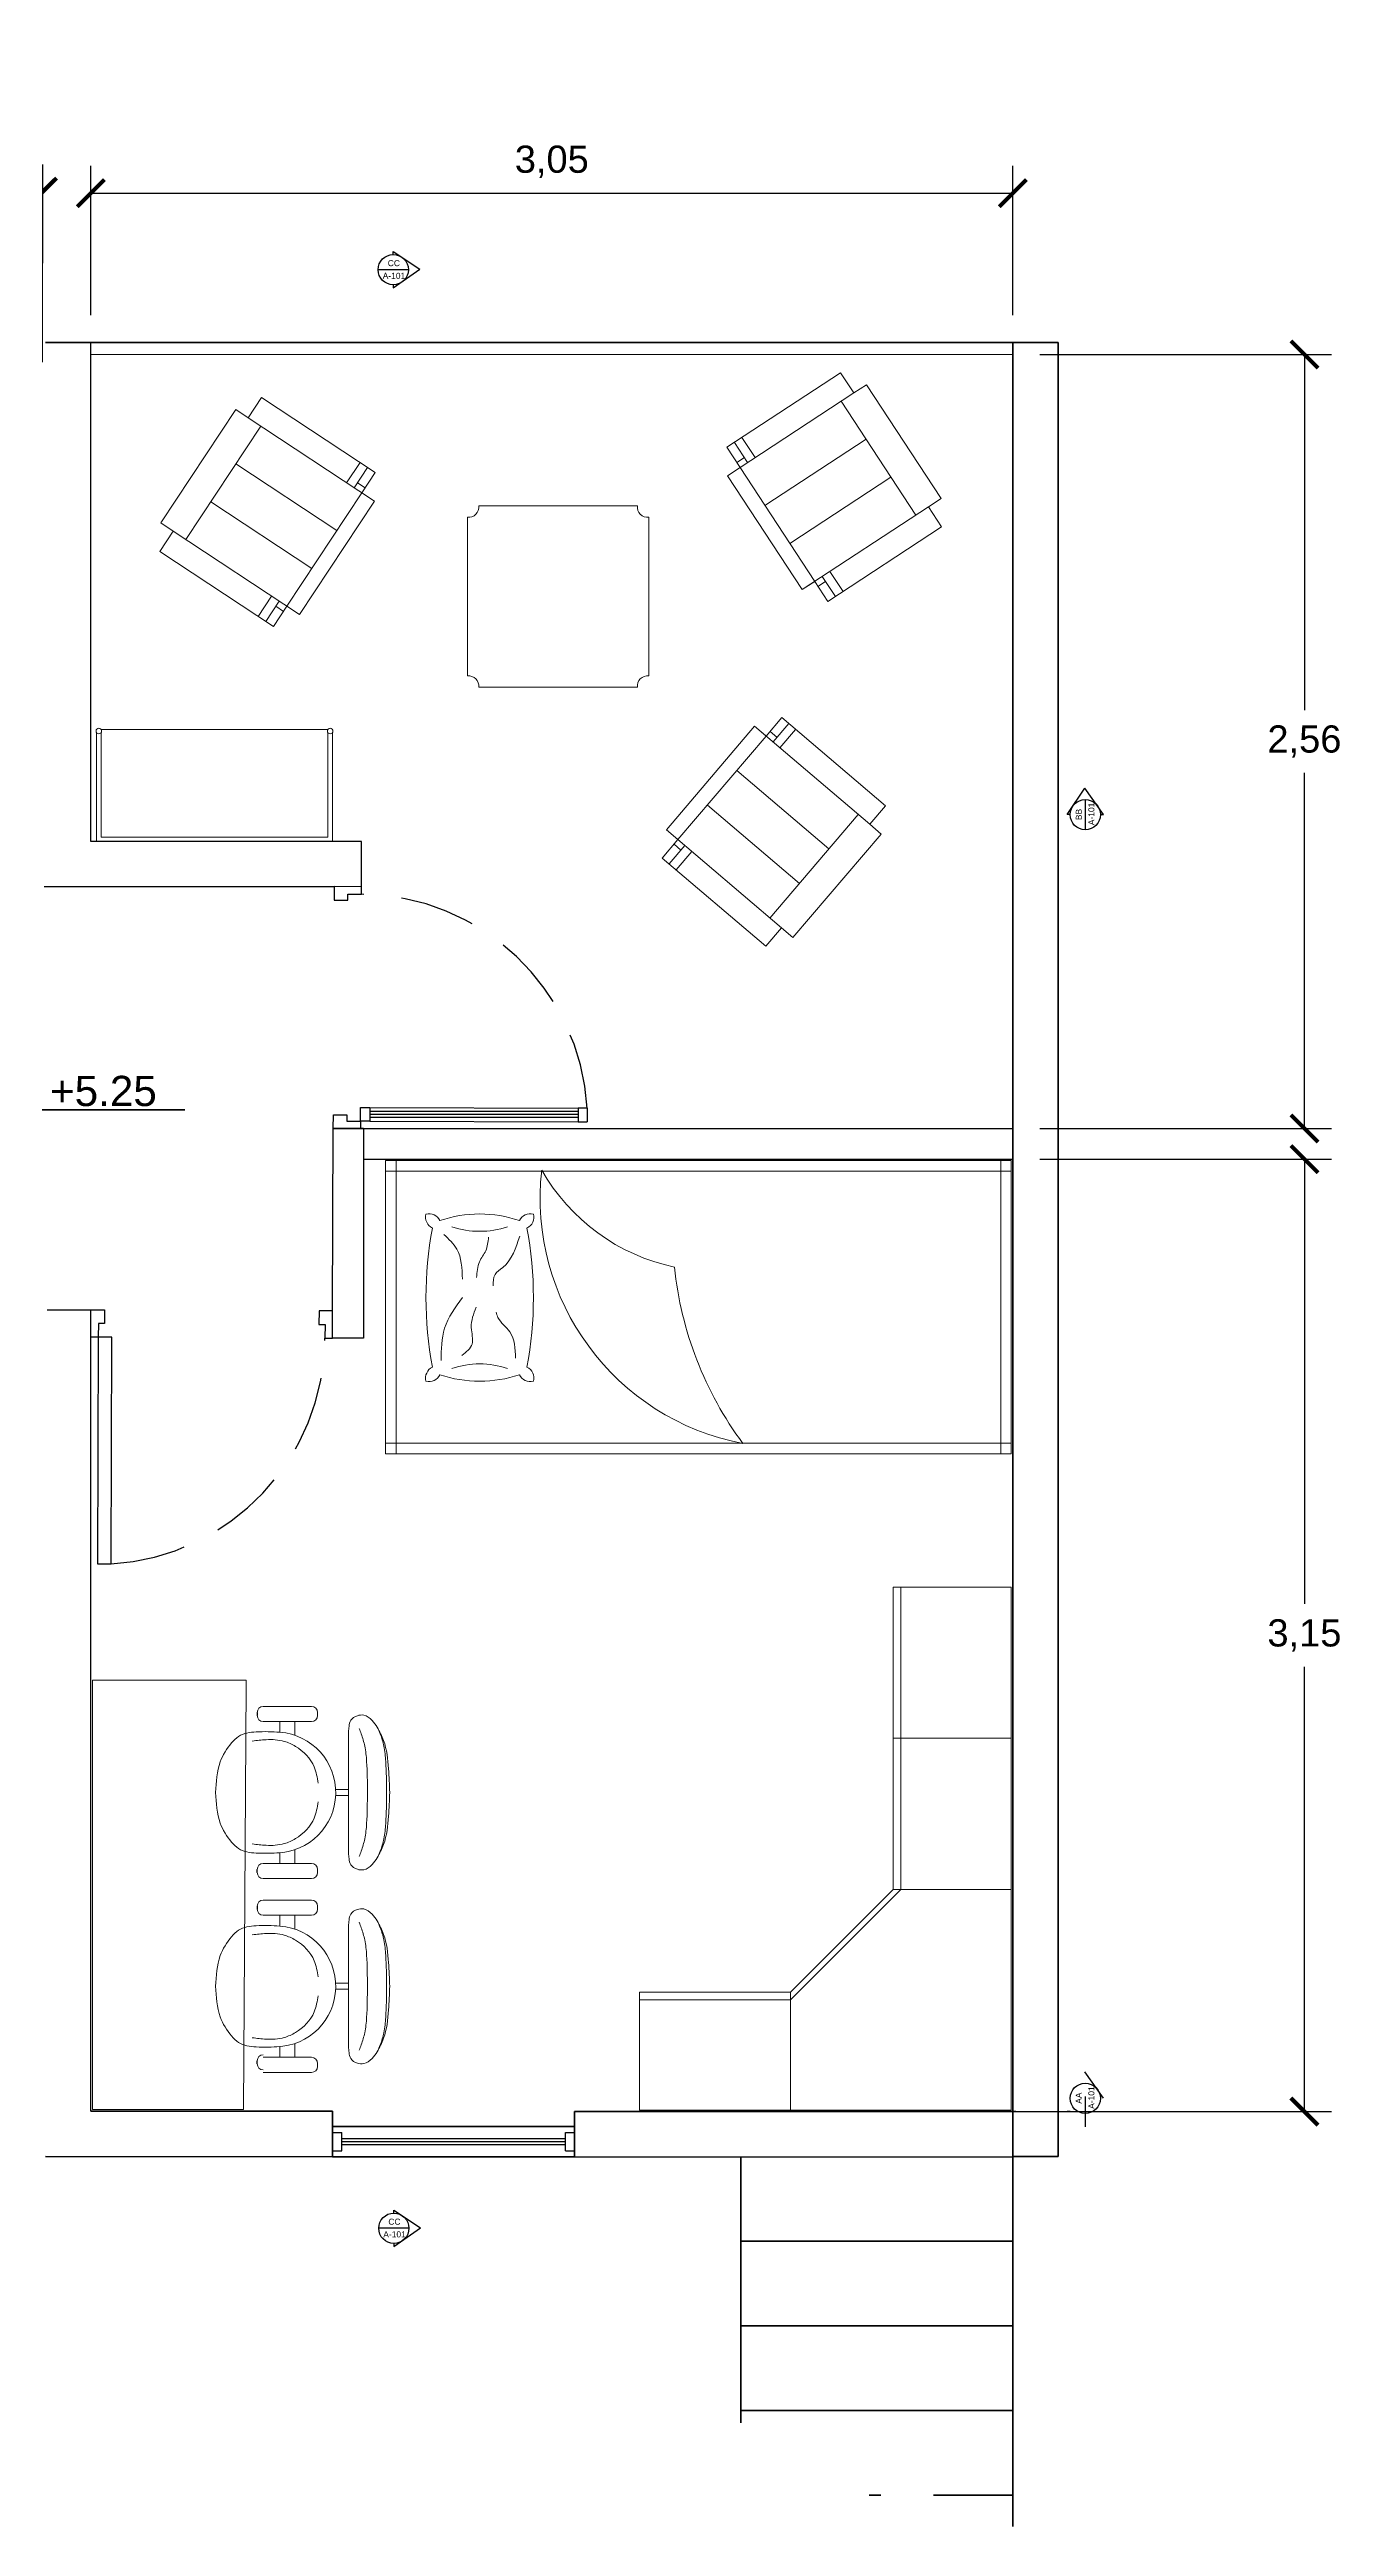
# Model space of a CAD drawing. Header units: millimetres. Extents: x 17881 to 17967.7, y 16873.1 to 16901.1.
# Drawn here: x 17954.53 to 17958.8, y 16875.75 to 16883.95 of the extents above; entities that cross this region are included whole.
import ezdxf

# ---------------------------------------------------------------- set-up
doc = ezdxf.new("R2010")
doc.units = ezdxf.units.MM
doc.linetypes.add('HIDDEN', pattern=[0.375, 0.25, -0.125])
for name, color, linetype, lineweight in [('A-DOOR-FULL', 7, 'Continuous', 25), ('A-FLOR-LEVL', 7, 'Continuous', 35), ('A-FLOR-STRS-EXTR', 7, 'Continuous', 35), ('A-FURN', 9, 'Continuous', 18), ('A-GLAZ-FULL', 4, 'Continuous', 25), ('A-WALL-FULL', 7, 'Continuous', 35), ('A-WALL-FULL-EXTR', 7, 'Continuous', 35), ('A-WALL-FULL-INTR', 7, 'Continuous', 25)]:
    doc.layers.add(name, color=color, linetype=linetype, lineweight=lineweight)
doc.styles.get("Standard").update_dxf_attribs({"font": 'Arial.ttf'})
doc.dimstyles.new('ISO-25', dxfattribs={"dimtxt": 2.5, "dimasz": 2.5, "dimexe": 1.25, "dimexo": 0.625, "dimtad": 1, "dimtxsty": 'Standard', "dimcen": 2.5, "dimadec": 0, "dimazin": 0, "dimtfac": 1, "dimtmove": 0, "dimatfit": 3, "dimfxl": 1, "dimarcsym": 0})

# ---------------------------------------------------------------- blocks, each defined once
blk = doc.blocks.new('DOOR-75')
for points in [[(-0.07, 0.84), (-0.07, 0.09), (-0.025, 0.09), (-0.025, 0.84), (-0.07, 0.84)], [(-0.775, 0.09), (-0.8, 0.09), (-0.8, 0), (-0.755, 0), (-0.755, 0.045), (-0.775, 0.045), (-0.775, 0.09)], [(-0.025, 0.09), (0, 0.09), (0, 0), (-0.045, 0), (-0.045, 0.045), (-0.025, 0.045), (-0.025, 0.09)]]:
    blk.add_lwpolyline(points)
at = {"linetype": 'HIDDEN'}
blk.add_arc((-0.0225, 0.089), 0.7525, 93.61808, 179.92486, dxfattribs=at)
blk = doc.blocks.new('_ArchTick')
at = {"color": 0, "linetype": 'ByBlock', "const_width": 0.15}
blk.add_lwpolyline([(-0.5, -0.5), (0.5, 0.5)], dxfattribs=at)
blk = doc.blocks.new('*D5')
at = {"color": 0, "lineweight": -2, "transparency": 16777216}
for p, q in [((17951.4677, 16882.9178), (17951.4688, 16883.5717)), ((17954.5032, 16882.9128), (17954.5043, 16883.5667))]:
    blk.add_line(p, q, dxfattribs=at)
at = {"color": 0, "transparency": 16777216}
blk.add_line((17951.4686, 16883.4817), (17954.5041, 16883.4767), dxfattribs=at)
at = {"layer": 'Defpoints', "color": 0, "transparency": 16777216}
for p in [(17954.5041, 16883.4767), (17951.4676, 16882.8278), (17954.5031, 16882.8228)]:
    blk.add_point(p, dxfattribs=at)
at = {"color": 0, "transparency": 16777216, "xscale": 0.09, "yscale": 0.09, "zscale": 0.09}
for p, rotation in [((17951.4686, 16883.4817), 179.9056234770161), ((17954.5041, 16883.4767), 359.9056234770161)]:
    blk.add_blockref('_ArchTick', p, dxfattribs=dict(at, rotation=rotation))
at = {"color": 0, "transparency": 16777216, "insert": (17952.9866, 16883.5833), "char_height": 0.09, "attachment_point": 5, "rotation": 359.90562}
blk.add_mtext('3,04', dxfattribs=at)
blk = doc.blocks.new('*D6')
at = {"color": 0, "lineweight": -2, "transparency": 16777216}
for p, q in [((17954.6626, 16883.0678), (17954.6626, 16883.5614)), ((17957.7126, 16883.0678), (17957.7126, 16883.5614))]:
    blk.add_line(p, q, dxfattribs=at)
at = {"color": 0, "transparency": 16777216}
blk.add_line((17954.6626, 16883.4714), (17957.7126, 16883.4714), dxfattribs=at)
at = {"layer": 'Defpoints', "color": 0, "transparency": 16777216}
for p in [(17957.7126, 16883.4714), (17954.6626, 16882.9778), (17957.7126, 16882.9778)]:
    blk.add_point(p, dxfattribs=at)
at = {"color": 0, "transparency": 16777216, "xscale": 0.09, "yscale": 0.09, "zscale": 0.09, "rotation": 180}
blk.add_blockref('_ArchTick', (17954.6626, 16883.4714), dxfattribs=at)
at = {"color": 0, "transparency": 16777216, "xscale": 0.09, "yscale": 0.09, "zscale": 0.09}
blk.add_blockref('_ArchTick', (17957.7126, 16883.4714), dxfattribs=at)
at = {"color": 0, "transparency": 16777216, "insert": (17956.1876, 16883.5755), "char_height": 0.09, "attachment_point": 5}
blk.add_mtext('3,05', dxfattribs=at)
blk = doc.blocks.new('*D17')
at = {"color": 0, "lineweight": -2, "transparency": 16777216}
for p, q in [((17957.8026, 16882.9378), (17958.7676, 16882.9378)), ((17957.8026, 16880.3778), (17958.7676, 16880.3778))]:
    blk.add_line(p, q, dxfattribs=at)
at = {"color": 0, "transparency": 16777216}
for p, q in [((17958.6776, 16882.9378), (17958.6776, 16881.7619)), ((17958.6776, 16880.3778), (17958.6776, 16881.5537))]:
    blk.add_line(p, q, dxfattribs=at)
at = {"layer": 'Defpoints', "color": 0, "transparency": 16777216}
for p in [(17957.7126, 16882.9378), (17957.7126, 16880.3778), (17958.6776, 16880.3778)]:
    blk.add_point(p, dxfattribs=at)
at = {"color": 0, "transparency": 16777216, "xscale": 0.09, "yscale": 0.09, "zscale": 0.09}
for p, rotation in [((17958.6776, 16882.9378), 90), ((17958.6776, 16880.3778), 270)]:
    blk.add_blockref('_ArchTick', p, dxfattribs=dict(at, rotation=rotation))
at = {"color": 0, "transparency": 16777216, "insert": (17958.6776, 16881.6578), "char_height": 0.09, "attachment_point": 5}
blk.add_mtext('2,56', dxfattribs=at)
blk = doc.blocks.new('*D18')
at = {"color": 0, "lineweight": -2, "transparency": 16777216}
for p, q in [((17957.8026, 16880.2764), (17958.7676, 16880.2764)), ((17957.8026, 16877.1261), (17958.7676, 16877.1261))]:
    blk.add_line(p, q, dxfattribs=at)
at = {"color": 0, "transparency": 16777216}
for p, q in [((17958.6776, 16880.2764), (17958.6776, 16878.8053)), ((17958.6776, 16877.1261), (17958.6776, 16878.5971))]:
    blk.add_line(p, q, dxfattribs=at)
at = {"layer": 'Defpoints', "color": 0, "transparency": 16777216}
for p in [(17957.7126, 16880.2764), (17957.7126, 16877.1261), (17958.6776, 16877.1261)]:
    blk.add_point(p, dxfattribs=at)
at = {"color": 0, "transparency": 16777216, "xscale": 0.09, "yscale": 0.09, "zscale": 0.09}
for p, rotation in [((17958.6776, 16880.2764), 90), ((17958.6776, 16877.1261), 270)]:
    blk.add_blockref('_ArchTick', p, dxfattribs=dict(at, rotation=rotation))
at = {"color": 0, "transparency": 16777216, "insert": (17958.6776, 16878.7012), "char_height": 0.09, "attachment_point": 5}
blk.add_mtext('3,15', dxfattribs=at)

msp = doc.modelspace()

# ---------------------------------------------------------------- hatches: boundary and pattern name
h = msp.add_hatch()
h.set_pattern_fill('ANGLE', color=250)
h.set_pattern_definition([(0, (1.251, 7.6504), (0, 6.985), [5.08, -1.905]), (90, (1.251, 7.6504), (-6.985, 4e-16), [5.08, -1.905])])
h.paths.add_polyline_path([(17955.0834, 16883.9465), (17955.0834, 16883.9365, -0.147001), (17955.1109, 16883.9282)])
h.paths.add_polyline_path([(17955.1109, 16883.9282, -0.251876), (17955.1334, 16883.8865), (17955.1687, 16883.8865), (17955.1714, 16883.8884)])
h.paths.add_polyline_path([(17955.1687, 16883.8865), (17955.1334, 16883.8865, -0.19408), (17955.1194, 16883.8518)])
h.paths.add_polyline_path([(17955.1038, 16883.8409, -0.105717), (17955.0834, 16883.8365), (17955.0834, 16883.8265)])
h = msp.add_hatch()
h.set_pattern_fill('ANGLE', color=250)
h.set_pattern_definition([(0, (0.5796, -0.668), (0, 6.985), [5.08, -1.905]), (90, (0.5796, -0.668), (-6.985, 4e-16), [5.08, -1.905])])
h.paths.add_polyline_path([(17955.663, 16883.2784), (17955.663, 16883.2684, -0.147001), (17955.6906, 16883.2601)])
h.paths.add_polyline_path([(17955.6906, 16883.2601, -0.251876), (17955.713, 16883.2184, -0.19408), (17955.699, 16883.1837), (17955.751, 16883.2202)])
h.paths.add_polyline_path([(17955.663, 16883.1684), (17955.663, 16883.1584), (17955.6835, 16883.1727, -0.105717)])
h = msp.add_hatch()
h.set_pattern_fill('ANGLE', color=250)
h.set_pattern_definition([(0, (-0.388, 0.0026), (0, 6.985), [5.08, -1.905]), (90, (-0.388, 0.0026), (-6.985, 4e-16), [5.08, -1.905])])
h.paths.add_polyline_path([(17957.8926, 16881.4159), (17957.9026, 16881.4159, -0.147001), (17957.9108, 16881.4435)])
h.paths.add_polyline_path([(17957.9873, 16881.4519), (17957.9507, 16881.5039), (17957.9108, 16881.4435, -0.468877)])
h.paths.add_polyline_path([(17957.9982, 16881.4364, -0.105717), (17958.0026, 16881.4159), (17958.0126, 16881.4159)])
h = msp.add_hatch()
h.set_pattern_fill('ANGLE', color=250, angle=90)
h.set_pattern_definition([(90, (34834.8235, -1081.17), (-6.985, 4e-16), [5.08, -1.905]), (180, (34834.8235, -1081.17), (-9e-16, -6.985), [5.08, -1.905])])
h.paths.add_polyline_path([(17957.8926, 16877.1701), (17957.9026, 16877.1701, -0.147001), (17957.9108, 16877.1977)])
h.paths.add_polyline_path([(17957.9507, 16877.2581), (17957.9108, 16877.1977, -0.468877), (17957.9873, 16877.2061)])
h.paths.add_polyline_path([(17958.0026, 16877.1701), (17958.0126, 16877.1701), (17957.9982, 16877.1906, -0.105717)])
h = msp.add_hatch()
h.set_pattern_fill('ANGLE', color=250)
h.set_pattern_definition([(0, (3.257, -7.0155), (0, 6.985), [5.08, -1.905]), (90, (3.257, -7.0155), (-6.985, 4e-16), [5.08, -1.905])])
h.paths.add_polyline_path([(17958.3405, 16876.931), (17958.3405, 16876.921, -0.147001), (17958.368, 16876.9127)])
h.paths.add_polyline_path([(17958.368, 16876.9127, -0.251876), (17958.3905, 16876.871, -0.19408), (17958.3765, 16876.8363), (17958.4285, 16876.8728)])
h.paths.add_polyline_path([(17958.3609, 16876.8253, -0.105717), (17958.3405, 16876.821), (17958.3405, 16876.811)])
h = msp.add_hatch()
h.set_pattern_fill('ANGLE', color=250)
h.set_pattern_definition([(0, (3.284, -7.031), (0, 6.985), [5.08, -1.905]), (90, (3.284, -7.031), (-6.985, 4e-16), [5.08, -1.905])])
h.paths.add_polyline_path([(17958.3672, 16876.9155), (17958.3672, 16876.9055, -0.147001), (17958.3948, 16876.8973)])
h.paths.add_polyline_path([(17958.3948, 16876.8973, -0.251876), (17958.4172, 16876.8555, -0.19408), (17958.4032, 16876.8208), (17958.4552, 16876.8574)])
h.paths.add_polyline_path([(17958.3877, 16876.8099, -0.105717), (17958.3672, 16876.8055), (17958.3672, 16876.7955)])
h = msp.add_hatch()
h.set_pattern_fill('ANGLE', color=250)
h.set_pattern_definition([(0, (0.5816, -7.146), (0, 6.985), [5.08, -1.905]), (90, (0.5816, -7.146), (-6.985, 4e-16), [5.08, -1.905])])
h.paths.add_polyline_path([(17955.665, 16876.8004), (17955.665, 16876.7904, -0.147001), (17955.6926, 16876.7821)])
h.paths.add_polyline_path([(17955.6926, 16876.7821, -0.251876), (17955.715, 16876.7404, -0.19408), (17955.701, 16876.7057), (17955.753, 16876.7422)])
h.paths.add_polyline_path([(17955.6854, 16876.6947, -0.105717), (17955.665, 16876.6904), (17955.665, 16876.6804)])
h = msp.add_hatch()
h.set_pattern_fill('ANGLE', color=250)
h.set_pattern_definition([(0, (0, 0), (0, 6.985), [5.08, -1.905]), (90, (0, 0), (-6.985, 4e-16), [5.08, -1.905])])
h.paths.add_polyline_path([(17955.665, 16876.8004), (17955.665, 16876.7904, -0.147001), (17955.6926, 16876.7821)])
h.paths.add_polyline_path([(17955.6926, 16876.7821, -0.246462), (17955.715, 16876.7414), (17955.7518, 16876.7414), (17955.753, 16876.7422)])
h.paths.add_polyline_path([(17955.7518, 16876.7414), (17955.715, 16876.7414, -0.005097), (17955.715, 16876.7404, -0.19408), (17955.701, 16876.7057)])
h.paths.add_polyline_path([(17955.6854, 16876.6947, -0.105717), (17955.665, 16876.6904), (17955.665, 16876.6804)])

# ---------------------------------------------------------------- linework, layer by layer
at = {"color": 250}
for p, q in [((17955.663, 16883.2684), (17955.663, 16883.2784)), ((17955.663, 16883.2784), (17955.751, 16883.2202)), ((17955.663, 16883.1584), (17955.751, 16883.2202)), ((17955.663, 16883.1684), (17955.663, 16883.1584)), ((17957.8926, 16881.4159), (17957.9507, 16881.5039)), ((17958.0126, 16881.4159), (17957.9507, 16881.5039)), ((17957.9026, 16881.4159), (17957.8926, 16881.4159)), ((17958.0026, 16881.4159), (17958.0126, 16881.4159)), ((17958.0126, 16877.1701), (17957.9507, 16877.2581)), ((17957.9026, 16877.1261), (17957.8926, 16877.1261)), ((17955.665, 16876.7904), (17955.665, 16876.8004)), ((17955.665, 16876.8004), (17955.753, 16876.7422)), ((17955.665, 16876.6804), (17955.753, 16876.7422)), ((17955.665, 16876.6904), (17955.665, 16876.6804))]:
    msp.add_line(p, q, dxfattribs=at)
for p, q in [((17955.713, 16883.2184), (17955.613, 16883.2184)), ((17957.9526, 16881.4659), (17957.9526, 16881.3659)), ((17955.5851, 16880.4475), (17955.5851, 16880.4024)), ((17956.2751, 16880.4447), (17956.2749, 16880.3997)), ((17955.213, 16878.4465), (17955.213, 16878.4365)), ((17955.213, 16877.9168), (17955.213, 16877.9268)), ((17955.213, 16877.8055), (17955.213, 16877.7955)), ((17955.213, 16877.2843), (17955.213, 16877.2943)), ((17957.9526, 16877.1761), (17957.9526, 16877.0761)), ((17957.7126, 16877.1261), (17957.9526, 16877.1261)), ((17956.2626, 16876.9769), (17957.7126, 16876.9769)), ((17955.715, 16876.7404), (17955.615, 16876.7404))]:
    msp.add_line(p, q)
for centre in [(17955.663, 16883.2184), (17957.9526, 16881.4159), (17957.9526, 16877.1701), (17955.665, 16876.7404)]:
    msp.add_circle(centre, 0.05)
at = {"layer": 'A-DOOR-FULL'}
for p, q in [((17955.5549, 16880.4025), (17955.5551, 16880.4425)), ((17955.555, 16880.435), (17955.5551, 16880.435)), ((17955.5551, 16880.4425), (17955.5551, 16880.4475)), ((17955.5551, 16880.4475), (17955.5851, 16880.4475)), ((17955.5851, 16880.4475), (17956.2751, 16880.4447)), ((17956.3051, 16880.4446), (17956.2751, 16880.4447)), ((17956.3051, 16880.4446), (17956.3049, 16880.3996)), ((17955.5851, 16880.4024), (17955.5549, 16880.4025)), ((17955.5851, 16880.4024), (17956.2749, 16880.3997)), ((17956.2749, 16880.3997), (17956.3049, 16880.3996))]:
    msp.add_line(p, q, dxfattribs=at)
for points in [[(17955.5578, 16881.1525), (17955.5579, 16881.1775), (17955.4679, 16881.1778), (17955.4677, 16881.1328), (17955.5127, 16881.1326), (17955.5128, 16881.1526), (17955.5578, 16881.1525)], [(17955.5549, 16880.4025), (17955.5548, 16880.3775), (17955.4648, 16880.3778), (17955.465, 16880.4228), (17955.51, 16880.4226), (17955.5099, 16880.4026), (17955.5549, 16880.4025)]]:
    msp.add_lwpolyline(points, dxfattribs=at)
at = {"layer": 'A-DOOR-FULL', "linetype": 'HIDDEN'}
msp.add_arc((17955.5539, 16880.4), 0.7525, 3.40187, 89.70865, dxfattribs=at)
at = {"layer": 'A-FLOR-LEVL'}
for p, q in [((17956.2626, 16877.0769), (17955.4626, 16877.0769)), ((17956.2626, 16876.9769), (17955.4626, 16876.9769))]:
    msp.add_line(p, q, dxfattribs=at)
msp.add_lwpolyline([(17954.9733, 16880.4391), (17954.4086, 16880.4391), (17954.251, 16880.4391)], dxfattribs=at)
at = {"layer": 'A-FLOR-STRS-EXTR'}
for p, q in [((17956.8126, 16876.0965), (17956.8126, 16876.9778)), ((17957.7126, 16876.9778), (17957.7126, 16875.754)), ((17957.7126, 16876.6978), (17956.8126, 16876.6978)), ((17957.7126, 16876.4178), (17956.8126, 16876.4178)), ((17957.7126, 16876.1378), (17956.8126, 16876.1378)), ((17957.2757, 16875.8578), (17957.2372, 16875.8578)), ((17957.7126, 16875.8578), (17957.4499, 16875.8578))]:
    msp.add_line(p, q, dxfattribs=at)
at = {"layer": 'A-FURN'}
for p, q in [((17954.6626, 16882.9378), (17957.7126, 16882.9378)), ((17957.2287, 16882.838), (17957.4754, 16882.4617)), ((17954.8937, 16882.3807), (17955.1419, 16882.7561)), ((17956.4709, 16882.4373), (17955.9459, 16882.4373)), ((17955.9084, 16882.3998), (17955.9084, 16881.8748)), ((17956.5084, 16881.8748), (17956.5084, 16882.3998)), ((17955.9459, 16881.8373), (17956.4709, 16881.8373)), ((17954.6818, 16881.6867), (17954.6817, 16881.327)), ((17954.6967, 16881.3415), (17954.6967, 16881.6872)), ((17955.4465, 16881.6974), (17954.6968, 16881.6974)), ((17955.4468, 16881.6974), (17955.4468, 16881.6974)), ((17955.4468, 16881.687), (17955.4468, 16881.3415)), ((17955.4618, 16881.3274), (17955.4618, 16881.6868)), ((17955.4468, 16881.3415), (17954.6967, 16881.3415)), ((17956.9856, 16881.0091), (17957.2774, 16881.3517)), ((17955.6729, 16880.2372), (17955.6729, 16880.2722)), ((17957.6729, 16880.2372), (17957.6729, 16880.2722)), ((17955.6729, 16880.2372), (17955.6379, 16880.2372)), ((17957.6729, 16880.2372), (17957.7079, 16880.2372)), ((17955.6729, 16879.3372), (17955.6379, 16879.3372)), ((17955.6729, 16879.3372), (17955.6729, 16879.3022)), ((17957.6729, 16879.3372), (17957.6729, 16879.3022)), ((17957.6729, 16879.3372), (17957.7079, 16879.3372)), ((17957.3175, 16878.8611), (17957.3425, 16878.8611)), ((17957.3425, 16878.8611), (17957.3425, 16878.3611)), ((17954.6676, 16877.1328), (17954.6676, 16878.5528)), ((17954.6676, 16878.5528), (17955.1761, 16878.5528)), ((17955.1761, 16878.5528), (17955.1761, 16878.5353)), ((17955.176, 16878.5353), (17955.1676, 16877.1328)), ((17955.393, 16878.4665), (17955.233, 16878.4665)), ((17955.393, 16878.4165), (17955.233, 16878.4165)), ((17955.288, 16878.4165), (17955.288, 16878.3811)), ((17955.338, 16878.4165), (17955.338, 16878.3707)), ((17955.413, 16878.4465), (17955.413, 16878.4365)), ((17955.5152, 16878.3816), (17955.5152, 16877.9816)), ((17957.3175, 16878.3611), (17957.7075, 16878.3611)), ((17957.3425, 16878.3611), (17957.3425, 16877.8611)), ((17955.4726, 16878.1916), (17955.5152, 16878.1916)), ((17955.4726, 16878.1716), (17955.5152, 16878.1716)), ((17955.288, 16877.9468), (17955.288, 16877.9822)), ((17955.338, 16877.9468), (17955.338, 16877.9925)), ((17955.233, 16877.9468), (17955.393, 16877.9468)), ((17955.233, 16877.8968), (17955.393, 16877.8968)), ((17955.413, 16877.9168), (17955.413, 16877.9268)), ((17955.393, 16877.8255), (17955.233, 16877.8255)), ((17956.9775, 16877.4961), (17957.3425, 16877.8611)), ((17957.3175, 16877.8611), (17957.7075, 16877.8611)), ((17955.393, 16877.7755), (17955.233, 16877.7755)), ((17955.288, 16877.7755), (17955.288, 16877.74)), ((17955.338, 16877.7755), (17955.338, 16877.7297)), ((17955.413, 16877.8055), (17955.413, 16877.7955)), ((17955.5152, 16877.7406), (17955.5152, 16877.3406)), ((17955.4726, 16877.5506), (17955.5152, 16877.5506)), ((17955.4726, 16877.5306), (17955.5152, 16877.5306)), ((17956.4775, 16877.4961), (17956.9775, 16877.4961)), ((17956.9775, 16877.5211), (17956.9775, 16877.1311)), ((17955.288, 16877.3057), (17955.288, 16877.3412)), ((17955.338, 16877.3057), (17955.338, 16877.3515)), ((17955.233, 16877.3057), (17955.393, 16877.3057)), ((17955.233, 16877.2557), (17955.393, 16877.2557)), ((17955.413, 16877.2757), (17955.413, 16877.2857)), ((17955.1676, 16877.1328), (17954.6676, 16877.1328))]:
    msp.add_line(p, q, dxfattribs=at)
for points in [[(17957.0573, 16882.1875), (17957.1011, 16882.1206), (17957.4774, 16882.3674), (17957.4336, 16882.4343), (17957.0154, 16882.1601), (17956.7687, 16882.5365), (17957.1869, 16882.8106), (17957.143, 16882.8775), (17956.7667, 16882.6308), (17956.8105, 16882.5639)], [(17957.1869, 16882.8106), (17957.2287, 16882.838)], [(17955.559, 16882.4804), (17955.6031, 16882.5471), (17955.2277, 16882.7953), (17955.1836, 16882.7285), (17955.6007, 16882.4528), (17955.3526, 16882.0774), (17954.9354, 16882.3532), (17954.8913, 16882.2864), (17955.2667, 16882.0383), (17955.3108, 16882.105)], [(17955.1836, 16882.7285), (17955.1419, 16882.7561)], [(17956.8928, 16882.4384), (17957.2273, 16882.6577)], [(17955.4763, 16882.3553), (17955.1426, 16882.5758)], [(17957.0573, 16882.1875), (17957.0154, 16882.1601), (17956.7687, 16882.5365), (17956.8105, 16882.5639)], [(17957.0573, 16882.1875), (17956.8105, 16882.5639)], [(17956.975, 16882.313), (17957.3095, 16882.5323)], [(17955.3936, 16882.2301), (17955.0599, 16882.4507)], [(17955.559, 16882.4804), (17955.3108, 16882.105)], [(17955.559, 16882.4804), (17955.6007, 16882.4528), (17955.3526, 16882.0774), (17955.3108, 16882.105)], [(17957.4336, 16882.4343), (17957.4754, 16882.4617)], [(17954.9354, 16882.3532), (17954.8937, 16882.3807)], [(17956.605, 16881.3333), (17956.5531, 16881.2724), (17956.8957, 16880.9806), (17956.9475, 16881.0415), (17956.5669, 16881.3657), (17956.8587, 16881.7083), (17957.2393, 16881.3841), (17957.2912, 16881.445), (17956.9486, 16881.7368), (17956.8968, 16881.6759)], [(17956.605, 16881.3333), (17956.5669, 16881.3657), (17956.8587, 16881.7083), (17956.8968, 16881.6759)], [(17956.605, 16881.3333), (17956.8968, 16881.6759)], [(17956.7995, 16881.5617), (17957.104, 16881.3023)], [(17956.7022, 16881.4475), (17957.0068, 16881.1881)], [(17957.2393, 16881.3841), (17957.2774, 16881.3517)], [(17956.9475, 16881.0415), (17956.9856, 16881.0091)], [(17957.7079, 16879.3022), (17955.6379, 16879.3022), (17955.6379, 16880.2722), (17957.7079, 16880.2722), (17957.7079, 16879.3022)]]:
    msp.add_lwpolyline(points, dxfattribs=at)
for points, elevation in [([(17957.3918, 16882.4069), (17957.145, 16882.7832)], 0.375), ([(17955.2253, 16882.701), (17954.9772, 16882.3256)], 0.375), ([(17956.8356, 16882.5803), (17956.7918, 16882.6472)], 0.47), ([(17956.8607, 16882.5968), (17956.8168, 16882.6637)], 0.67), ([(17955.5531, 16882.5802), (17955.5089, 16882.5135)], 0.67), ([(17956.8247, 16882.5971), (17956.7996, 16882.5806)], 0.47), ([(17955.5781, 16882.5637), (17955.534, 16882.4969)], 0.64), ([(17955.545, 16882.5136), (17955.57, 16882.4971)], 0.47), ([(17957.0933, 16882.1873), (17957.0682, 16882.1708)], 0.47), ([(17957.1262, 16882.1371), (17957.0823, 16882.204)], 0.64), ([(17957.1513, 16882.1535), (17957.1074, 16882.2204)], 0.67), ([(17955.2608, 16882.1381), (17955.2167, 16882.0714)], 0.67), ([(17955.2858, 16882.1215), (17955.2417, 16882.0548)], 0.47), ([(17955.2748, 16882.1049), (17955.2998, 16882.0883)], 0.47), ([(17956.9326, 16881.6717), (17956.9097, 16881.6911)], 0.47), ([(17956.9196, 16881.6564), (17956.9715, 16881.7173)], 0.47), ([(17956.9424, 16881.637), (17956.9943, 16881.6979)], 0.67), ([(17956.9095, 16881.0739), (17957.2013, 16881.4165)], 0.375), ([(17956.5759, 16881.253), (17956.6278, 16881.3139)], 0.64), ([(17956.6148, 16881.2986), (17956.592, 16881.3181)], 0.47), ([(17956.5988, 16881.2335), (17956.6507, 16881.2944)], 0.67)]:
    msp.add_lwpolyline(points, dxfattribs=dict(at, elevation=elevation))
for points in [[(17957.6729, 16879.3372), (17955.6729, 16879.3372), (17955.6729, 16880.2372), (17957.6729, 16880.2372)], [(17956.4775, 16877.1311), (17957.7075, 16877.1311), (17957.7075, 16878.8611), (17957.3175, 16878.8611), (17957.3175, 16877.8611), (17956.9775, 16877.5211), (17956.4775, 16877.5211)]]:
    msp.add_lwpolyline(points, close=True, dxfattribs=at)
msp.add_lwpolyline([(17956.5934, 16879.9192, 0.134525), (17956.8199, 16879.3361, -0.392632), (17956.1544, 16880.2403, 0.214426)], format="xyb", close=True, dxfattribs=at)
for centre in [(17954.6891, 16881.6923), (17955.4544, 16881.6922)]:
    msp.add_circle(centre, 0.00918, dxfattribs=at)
for centre, radius, start, end in [((17955.9125, 16882.4332), 0.0336, 262.85944, 7.14056), ((17956.5042, 16882.4332), 0.0336, 172.85944, 277.14056), ((17955.9125, 16881.8415), 0.0336, 352.85944, 97.14056), ((17956.5042, 16881.8415), 0.0336, 82.85944, 187.14056), ((17955.233, 16878.4465), 0.02, 90, 180), ((17955.233, 16878.4365), 0.02, 180, 270), ((17955.393, 16878.4465), 0.02, 0, 90), ((17955.393, 16878.4365), 0.02, 270, 0), ((17955.2728, 16878.1816), 0.2, 271.39865, 85.66184), ((17955.233, 16877.9268), 0.02, 90, 180), ((17955.233, 16877.9168), 0.02, 180, 270), ((17955.393, 16877.9268), 0.02, 0, 90), ((17955.393, 16877.9168), 0.02, 270, 0), ((17955.233, 16877.8055), 0.02, 90, 180), ((17955.393, 16877.8055), 0.02, 0, 90), ((17955.233, 16877.7955), 0.02, 180, 270), ((17955.2728, 16877.5406), 0.2, 271.39865, 85.66184), ((17955.393, 16877.7955), 0.02, 270, 0), ((17955.233, 16877.2943), 0.02, 90, 180), ((17955.233, 16877.2843), 0.02, 180, 270), ((17955.393, 16877.2857), 0.02, 0, 90), ((17955.393, 16877.2757), 0.02, 270, 0)]:
    msp.add_arc(centre, radius, start, end, dxfattribs=at)
at = {"layer": 'A-FURN', "ltscale": 0.2}
for centre, radius, start, end in [((17955.81, 16880.0846), 0.04, 165.51665, 244.20995), ((17955.7813, 16880.0559), 0.04, 25.79005, 104.48335), ((17957.0253, 16879.8185), 1.254, 169.42346, 190.57654), ((17955.9491, 16879.6844), 0.4107, 71.28525, 108.71475), ((17955.9491, 16880.3228), 0.2851, 251.15984, 288.84016), ((17956.1168, 16880.0559), 0.04, 75.51665, 154.20995), ((17956.0881, 16880.0846), 0.04, 295.79005, 14.48335), ((17954.8728, 16879.8185), 1.254, 349.42346, 10.57654), ((17955.81, 16879.5523), 0.04, 115.79005, 194.48335), ((17955.7813, 16879.581), 0.04, 255.51665, 334.20995), ((17955.9491, 16879.9526), 0.4107, 251.28525, 288.71475), ((17955.9491, 16879.3141), 0.2851, 71.15984, 108.84016), ((17956.1168, 16879.581), 0.04, 205.79005, 284.48335), ((17956.0881, 16879.5523), 0.04, 345.51665, 64.20995)]:
    msp.add_arc(centre, radius, start, end, dxfattribs=at)
for points in [[(17955.8304, 16880.027), (17955.8734, 16879.979), (17955.8917, 16879.8798)], [(17955.9785, 16880.0182), (17955.969, 16879.9737), (17955.9483, 16879.9369), (17955.9389, 16879.8847)], [(17956.0815, 16880.0222), (17956.0254, 16879.9181), (17955.9999, 16879.8946), (17955.9938, 16879.8569)], [(17955.8215, 16879.6106), (17955.8328, 16879.7169), (17955.8919, 16879.8186)], [(17955.8898, 16879.6269), (17955.9237, 16879.665), (17955.9213, 16879.7194), (17955.937, 16879.7867)], [(17956.0674, 16879.6178), (17956.0491, 16879.7049), (17956.0092, 16879.7532), (17956.0033, 16879.7702)]]:
    msp.add_spline(points, degree=3, dxfattribs=at)
at = {"layer": 'A-FURN'}
for points in [[(17955.6101, 16878.3981), (17955.5928, 16878.42), (17955.5653, 16878.4374), (17955.5443, 16878.4356), (17955.5228, 16878.4206), (17955.5168, 16878.4004), (17955.5152, 16878.3816)], [(17955.5507, 16878.3932), (17955.557, 16878.3752), (17955.5688, 16878.3351), (17955.575, 16878.2843), (17955.5778, 16878.1816)], [(17955.6101, 16878.3981), (17955.631, 16878.3535), (17955.6475, 16878.2598), (17955.6513, 16878.1816)], [(17955.6101, 16878.3981), (17955.6201, 16878.3752), (17955.6319, 16878.3351), (17955.6381, 16878.2843), (17955.6409, 16878.1816)], [(17955.0753, 16878.1816), (17955.0908, 16878.2831), (17955.1281, 16878.3456), (17955.1516, 16878.3673), (17955.2097, 16878.3821), (17955.288, 16878.3811)], [(17955.1967, 16878.3518), (17955.2425, 16878.3563), (17955.3027, 16878.3508), (17955.3398, 16878.3343), (17955.4015, 16878.2663), (17955.4146, 16878.2126)], [(17955.0753, 16878.1816), (17955.0908, 16878.0802), (17955.1281, 16878.0177), (17955.1516, 16877.9959), (17955.2097, 16877.9812), (17955.288, 16877.9822)], [(17955.1967, 16878.0114), (17955.2425, 16878.0069), (17955.3027, 16878.0125), (17955.3398, 16878.029), (17955.4015, 16878.097), (17955.4146, 16878.1506)], [(17955.5507, 16877.97), (17955.557, 16877.9881), (17955.5688, 16878.0282), (17955.575, 16878.079), (17955.5778, 16878.1816)], [(17955.6101, 16877.9652), (17955.631, 16878.0098), (17955.6475, 16878.1034), (17955.6513, 16878.1816)], [(17955.6101, 16877.9652), (17955.6201, 16877.9881), (17955.6319, 16878.0282), (17955.6381, 16878.079), (17955.6409, 16878.1816)], [(17955.6101, 16877.9652), (17955.5928, 16877.9432), (17955.5653, 16877.9259), (17955.5443, 16877.9277), (17955.5228, 16877.9426), (17955.5168, 16877.9628), (17955.5152, 16877.9816)], [(17955.0753, 16877.5406), (17955.0908, 16877.642), (17955.1281, 16877.7045), (17955.1516, 16877.7263), (17955.2097, 16877.741), (17955.288, 16877.74)], [(17955.6101, 16877.757), (17955.5928, 16877.779), (17955.5653, 16877.7964), (17955.5443, 16877.7946), (17955.5228, 16877.7796), (17955.5168, 16877.7594), (17955.5152, 16877.7406)], [(17955.5507, 16877.7522), (17955.557, 16877.7341), (17955.5688, 16877.694), (17955.575, 16877.6432), (17955.5778, 16877.5406)], [(17955.6101, 16877.757), (17955.631, 16877.7124), (17955.6475, 16877.6188), (17955.6513, 16877.5406)], [(17955.6101, 16877.757), (17955.6201, 16877.7341), (17955.6319, 16877.694), (17955.6381, 16877.6432), (17955.6409, 16877.5406)], [(17955.1967, 16877.7108), (17955.2425, 16877.7153), (17955.3027, 16877.7097), (17955.3398, 16877.6933), (17955.4015, 16877.6253), (17955.4146, 16877.5716)], [(17955.0753, 16877.5406), (17955.0908, 16877.4391), (17955.1281, 16877.3766), (17955.1516, 16877.3549), (17955.2097, 16877.3401), (17955.288, 16877.3412)], [(17955.1967, 16877.3704), (17955.2425, 16877.3659), (17955.3027, 16877.3714), (17955.3398, 16877.3879), (17955.4015, 16877.4559), (17955.4146, 16877.5096)], [(17955.5507, 16877.329), (17955.557, 16877.3471), (17955.5688, 16877.3871), (17955.575, 16877.4379), (17955.5778, 16877.5406)], [(17955.6101, 16877.3241), (17955.631, 16877.3687), (17955.6475, 16877.4624), (17955.6513, 16877.5406)], [(17955.6101, 16877.3241), (17955.6201, 16877.3471), (17955.6319, 16877.3871), (17955.6381, 16877.4379), (17955.6409, 16877.5406)], [(17955.6101, 16877.3241), (17955.5928, 16877.3022), (17955.5653, 16877.2848), (17955.5443, 16877.2866), (17955.5228, 16877.3016), (17955.5168, 16877.3218), (17955.5152, 16877.3406)]]:
    msp.add_spline(points, degree=3, dxfattribs=at)
at = {"layer": 'A-GLAZ-FULL'}
for p, q in [((17955.5851, 16880.435), (17956.2751, 16880.4349)), ((17955.5851, 16880.425), (17956.275, 16880.4249)), ((17955.5851, 16880.415), (17956.275, 16880.4149)), ((17955.4626, 16877.0569), (17955.4926, 16877.0569)), ((17955.4626, 16876.9969), (17955.4926, 16876.9969)), ((17955.4926, 16877.0369), (17956.2326, 16877.0369)), ((17955.4926, 16877.0269), (17956.2326, 16877.0269)), ((17955.4926, 16877.0169), (17956.2326, 16877.0169)), ((17956.2326, 16877.0569), (17956.2626, 16877.0569)), ((17956.2326, 16876.9969), (17956.2626, 16876.9969))]:
    msp.add_line(p, q, dxfattribs=at)
at = {"layer": 'A-GLAZ-FULL', "ltscale": 0.001}
for p, q in [((17955.4926, 16876.9969), (17955.4926, 16877.0569)), ((17956.2326, 16876.9969), (17956.2326, 16877.0569))]:
    msp.add_line(p, q, dxfattribs=at)
at = {"layer": 'A-WALL-FULL'}
for p, q in [((17957.7126, 16880.3778), (17957.7126, 16880.4778)), ((17955.4648, 16880.3778), (17955.5648, 16880.3778)), ((17957.7126, 16879.7778), (17957.7126, 16879.6778)), ((17957.8626, 16876.9778), (17957.7126, 16876.9778))]:
    msp.add_line(p, q, dxfattribs=at)
at = {"layer": 'A-WALL-FULL-EXTR'}
for p, q in [((17954.5126, 16882.9778), (17954.6626, 16882.9778)), ((17954.6626, 16882.9778), (17957.7126, 16882.9778)), ((17957.7126, 16876.9778), (17957.7126, 16882.9778)), ((17957.7126, 16882.9778), (17957.8626, 16882.9778)), ((17957.8626, 16882.9778), (17957.8626, 16876.9778)), ((17954.6626, 16877.1278), (17955.4626, 16877.1278)), ((17955.4626, 16876.9786), (17955.4626, 16877.1278)), ((17956.2626, 16876.9769), (17956.2626, 16877.1261)), ((17956.2626, 16877.1261), (17957.7225, 16877.1261)), ((17954.5126, 16876.9778), (17955.4626, 16876.9769))]:
    msp.add_line(p, q, dxfattribs=at)
at = {"layer": 'A-WALL-FULL-INTR'}
for p, q in [((17954.6626, 16881.6983), (17954.6626, 16882.9778)), ((17954.6626, 16881.3275), (17954.6625, 16881.7039)), ((17955.5584, 16881.3275), (17954.6626, 16881.3275)), ((17955.5579, 16881.1775), (17955.5584, 16881.3275)), ((17954.5081, 16881.1778), (17954.6626, 16881.1778)), ((17954.6626, 16881.1778), (17955.4679, 16881.1778)), ((17955.4626, 16879.7748), (17955.4648, 16880.3778)), ((17955.4648, 16880.3778), (17957.7126, 16880.3778)), ((17955.5648, 16880.3778), (17955.5648, 16879.6848)), ((17955.5633, 16880.2764), (17957.7126, 16880.2764)), ((17954.5176, 16879.7778), (17954.6626, 16879.7778)), ((17954.6626, 16878.3278), (17954.6626, 16879.7778)), ((17955.5648, 16879.6848), (17955.4622, 16879.6848)), ((17954.6626, 16877.1278), (17954.6626, 16878.3278))]:
    msp.add_line(p, q, dxfattribs=at)

# ---------------------------------------------------------------- block references
at = {"layer": 'A-DOOR-FULL', "rotation": 179.7837897678387}
msp.add_blockref('DOOR-75', (17954.6626, 16879.7778), dxfattribs=at)

# ---------------------------------------------------------------- texts
for s, p in [('CC', (17955.6449, 16883.23)), ('A-101', (17955.6282, 16883.1881)), ('CC', (17955.6469, 16876.752)), ('A-101', (17955.6301, 16876.7101))]:
    msp.add_text(s, height=0.02).set_placement(p)
for s, p in [('BB', (17957.941, 16881.3978)), ('A-101', (17957.9828, 16881.3811)), ('AA', (17957.941, 16877.152)), ('A-101', (17957.9828, 16877.1353))]:
    msp.add_text(s, height=0.02, rotation=90).set_placement(p)
at = {"insert": (17954.5274, 16880.552), "char_height": 0.1, "attachment_point": 1}
msp.add_mtext('+5.25', dxfattribs=at)

# ---------------------------------------------------------------- dimensions: what is measured, and where the dimension line sits
dim = msp.add_aligned_dim(p1=(17951.4676, 16882.8278), p2=(17954.5031, 16882.8228), distance=0.6539, dimstyle='ISO-25', override={"dimtxt": 0.09, "dimasz": 0.09, "dimexe": 0.09, "dimexo": 0.09, "dimgap": 0.05, "dimblk1": 'ArchTick', "dimblk2": 'ArchTick', "dimsah": 1, "dimlwd": 65535})
dim.commit()
dim.dimension.update_dxf_attribs({"geometry": '*D5', "text_midpoint": (17952.9866, 16883.5833)})
dim = msp.add_linear_dim(base=(17957.7126, 16883.4714), p1=(17954.6626, 16882.9778), p2=(17957.7126, 16882.9778), dimstyle='ISO-25', override={"dimtxt": 0.09, "dimasz": 0.09, "dimexe": 0.09, "dimexo": 0.09, "dimgap": 0.05, "dimblk1": 'ArchTick', "dimblk2": 'ArchTick', "dimsah": 1, "dimlwd": 65535})
dim.commit()
dim.dimension.update_dxf_attribs({"geometry": '*D6', "text_midpoint": (17956.1876, 16883.5755)})
for base, p1, p2, picture, middle in [((17958.6776, 16880.3778), (17957.7126, 16882.9378), (17957.7126, 16880.3778), '*D17', (17958.6776, 16881.6578)), ((17958.6776, 16877.1261), (17957.7126, 16880.2764), (17957.7126, 16877.1261), '*D18', (17958.6776, 16878.7012))]:
    dim = msp.add_linear_dim(base=base, p1=p1, p2=p2, angle=90, dimstyle='ISO-25', override={"dimtxt": 0.09, "dimasz": 0.09, "dimexe": 0.09, "dimexo": 0.09, "dimgap": 0.05, "dimtih": 1, "dimblk1": 'ArchTick', "dimblk2": 'ArchTick', "dimsah": 1, "dimlwd": 65535})
    dim.commit()
    dim.dimension.update_dxf_attribs({"geometry": picture, "text_midpoint": middle})

doc.saveas('drawing.dxf')
